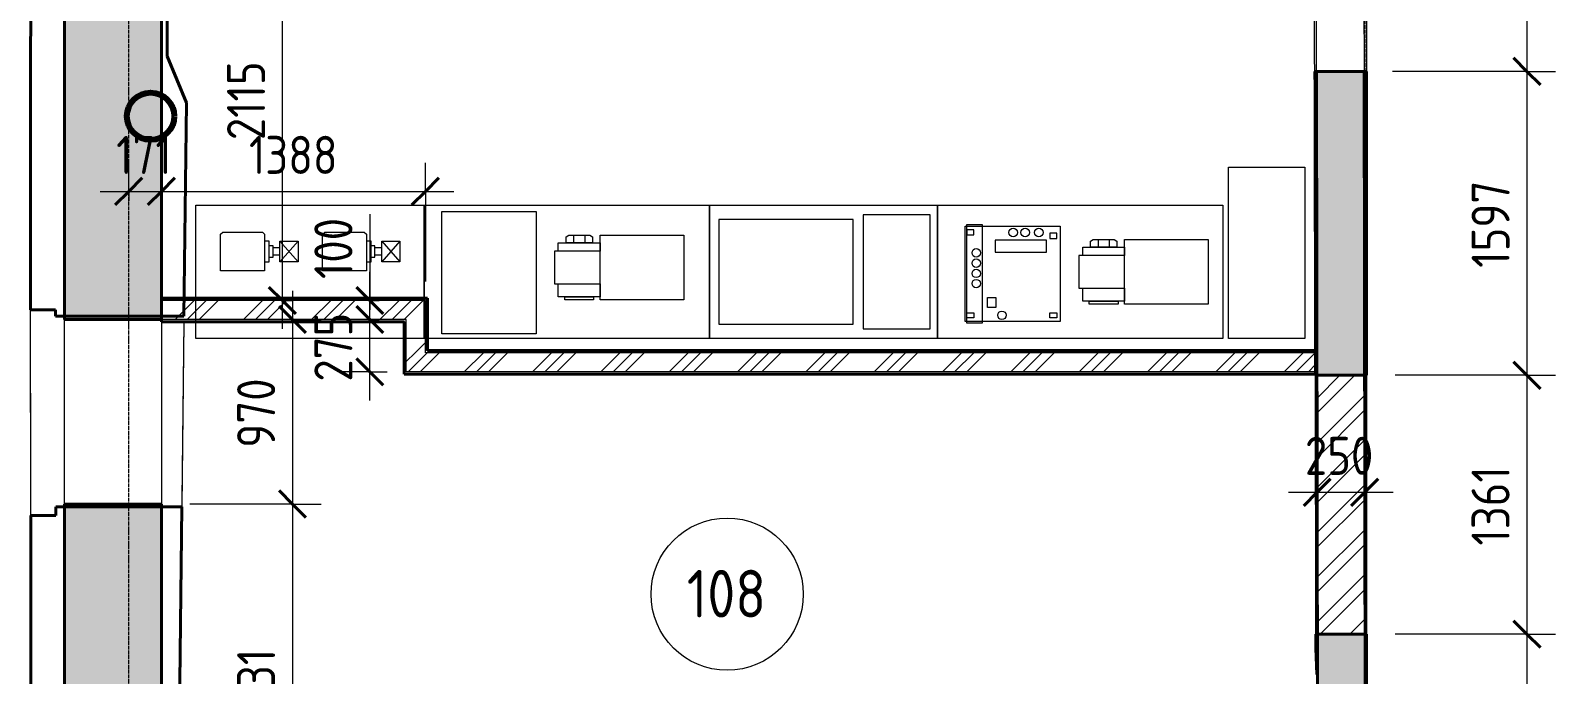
# Model space of a CAD drawing. Header units: millimetres. Extents: x -11886 to 68941, y -8130 to 45506.
# Drawn here: x -6457 to 1561, y 21956 to 25341 of the extents above; entities that cross this region are included whole.
import ezdxf

# ---------------------------------------------------------------- set-up
doc = ezdxf.new("R2010")
doc.units = ezdxf.units.MM
doc.linetypes.add('ADSK_Линия сетки', pattern=[25, 20, -2.5, 0, -2.5])
for name, color, linetype, lineweight in [('Марки помещений', 7, 'Continuous', 20), ('Оси', 7, 'Continuous', 9), ('Перекрытие', 7, 'Continuous', 18), ('Размеры', 7, 'Continuous', 9), ('Размеры-100', 7, 'Continuous', 9), ('Стены', 7, 'Continuous', 18), ('Стены внутренние', 7, 'Continuous', 18), ('Стены наружные', 7, 'Continuous', 18), ('Стены штриховка', 7, 'Continuous', 18), ('стояки', 7, 'Continuous', 9)]:
    doc.layers.add(name, color=color, linetype=linetype, lineweight=lineweight)
for name, color, linetype, lineweight, true_color in [('планы со стояками отопление_dwg', 7, 'Continuous', 9, 0x767676), ('Стены разрез', 7, 'Continuous', 40, 0xbb5389), ('ТХ', 5, 'Continuous', 9, 0x0000ff), ('ТХ 1 этаж_dwg', 7, 'Continuous', 9, 0x767676)]:
    doc.layers.add(name, color=color, linetype=linetype, lineweight=lineweight, true_color=true_color)
doc.styles.add('GOST Common_1', font='GOST_Common.ttf', dxfattribs={"width": 0.9, "height": 200})
doc.styles.add('GOST Common_2', font='GOST_Common.ttf', dxfattribs={"width": 0.9, "height": 250})
doc.dimstyles.new('ADSK_Основной_2_мм_Округление_до_1_мм', dxfattribs={"dimscale": 304.8, "dimtxt": 201.142999, "dimasz": 0.463911, "dimexe": 0.492126, "dimexo": 0.492126, "dimgap": 0.098425, "dimtad": 1, "dimdec": 0, "dimdsep": 46, "dimtxsty": 'GOST Common_1', "dimblk1": 'OBLIQUE', "dimblk2": 'OBLIQUE', "dimsah": 1, "dimcen": 0.09, "dimdle": 0.492126, "dimazin": 2, "dimtfac": 1, "dimtdec": 4, "dimtix": 1, "dimtmove": 0, "dimatfit": 3, "dimfxl": 1, "dimtvp": 1, "dimtolj": 1, "dimtzin": 0, "dimlwd": 20, "dimlwe": 20, "dimarcsym": 2})
doc.dimstyles.new('ADSK_Основной_2_мм_Округление_до_1_мм_1', dxfattribs={"dimscale": 304.8, "dimtxt": 201.142999, "dimasz": 0.463911, "dimexe": 0.492126, "dimexo": 0.492126, "dimgap": 0.098425, "dimtad": 1, "dimdec": 0, "dimdsep": 46, "dimtxsty": 'GOST Common_1', "dimblk1": 'OBLIQUE', "dimblk2": 'OBLIQUE', "dimsah": 1, "dimcen": 0.09, "dimdle": 0.492126, "dimazin": 2, "dimtfac": 1, "dimtdec": 4, "dimtix": 1, "dimtmove": 1, "dimatfit": 3, "dimfxl": 1, "dimtvp": 1, "dimtolj": 1, "dimtzin": 0, "dimlwd": 20, "dimlwe": 20, "dimarcsym": 2})
doc.dimstyles.new('ADSK_Основной_2_мм_Округление_до_1_мм_3', dxfattribs={"dimscale": 304.8, "dimtxt": 201.142999, "dimasz": 0.463911, "dimexe": 0.492126, "dimexo": 0.492126, "dimgap": 0.098425, "dimtad": 1, "dimdec": 0, "dimdsep": 46, "dimtxsty": 'GOST Common_1', "dimblk1": 'OBLIQUE', "dimblk2": 'OBLIQUE', "dimsah": 1, "dimcen": 0.09, "dimdle": 0.492126, "dimazin": 2, "dimtfac": 1, "dimtdec": 4, "dimtix": 1, "dimtmove": 0, "dimatfit": 3, "dimfxl": 1, "dimtvp": 1, "dimtolj": 1, "dimtzin": 0, "dimlwd": 20, "dimlwe": 20, "dimarcsym": 2})
pattern_1 = [(45, (0, 0), (-179.605, 179.605), []), (45, (63.5, 0), (0, 359.2102), []), (45, (-63.5, 0), (0, 359.2102), [])]

# ---------------------------------------------------------------- blocks, each defined once
blk = doc.blocks.new('Существующие стены 1 эт - Существующие стены 1 эт-653793-01 План 1-го этажа кладочный')
at = {"layer": 'Стены', "color": 243, "true_color": 0xbb5389}
for p, q in [((-6456.7, 25090), (-6438.5, 33281.5)), ((566.1, 28543.8), (567.9, 20978.1)), ((294.1, 25199.7), (291, 26625)), ((566.6, 26625.6), (566.9, 25125.6)), ((296, 25125.2), (294.1, 25199.7)), ((296, 25125.2), (304.5, 25125.2)), ((554.5, 25125.6), (566.9, 25125.6)), ((-6451.6, 16714.6), (-6456.7, 25090)), ((-6456, 23872.8), (-6325, 23872.9)), ((-6455.3, 22790.8), (-6456, 23872.8)), ((-6325, 23872.9), (-6324.9, 23838.6)), ((-6324.9, 23838.6), (-6278.8, 23838.6)), ((-5650, 23809.8), (-5681.7, 21070.8)), ((-5650, 23809.8), (-5661.2, 22837.2)), ((300.6, 22092.3), (299.4, 23646.8)), ((300.5, 22167.4), (299.5, 23528.6)), ((307, 23528.6), (299.5, 23528.6)), ((567.3, 23528.6), (557, 23528.6)), ((567.3, 23528.6), (567.6, 22167.6)), ((-6324.3, 22790.9), (-6455.3, 22790.8)), ((-6324.3, 22836.8), (-6324.3, 22790.9)), ((-6278.8, 22836.8), (-6324.3, 22836.8)), ((-5661.2, 22837.2), (-5768.8, 22837.1)), ((300.5, 22167.4), (309.1, 22167.4)), ((559, 22167.6), (567.6, 22167.6)), ((305.9, 21955.8), (300.6, 22092.3))]:
    blk.add_line(p, q, dxfattribs=at)
at = {"layer": 'Стены разрез'}
for p, q in [((-6454.5, 26085.8), (-6456.7, 25090)), ((-5738.8, 25205.9), (-5737.4, 26035.6)), ((-5738.8, 25205.9), (-5636.7, 24959.9)), ((296, 25125.2), (566.9, 25125.6)), ((296, 25125.2), (298.3, 25037.3)), ((567.3, 23528.6), (566.9, 25125.6)), ((-6456.7, 25090), (-6456, 23872.8)), ((298.3, 25037.3), (299.5, 23528.6)), ((-5649.7, 23839), (-5636.7, 24959.9)), ((-6456, 23872.8), (-6325, 23872.9)), ((-6324.9, 23838.6), (-6325, 23872.9)), ((-5649.7, 23839), (-6324.9, 23838.6)), ((299.5, 23528.6), (567.3, 23528.6)), ((-6455.3, 22790.8), (-6324.3, 22790.9)), ((-6455.3, 22790.8), (-6453.5, 19734.5)), ((-5661.2, 22837.2), (-6324.3, 22836.8)), ((-6324.3, 22790.9), (-6324.3, 22836.8)), ((-5681.7, 21070.8), (-5661.2, 22837.2)), ((300.5, 22167.4), (567.6, 22167.6)), ((300.5, 22167.4), (300.6, 22092.3)), ((567.9, 20978.1), (567.6, 22167.6)), ((300.6, 22092.3), (305.9, 21955.8))]:
    blk.add_line(p, q, dxfattribs=at)
blk = doc.blocks.new('планы со стояками отопление_dwg-1484427-01 План 1-го этажа кладочный')
at = {"layer": 'стояки', "color": 246, "lineweight": 80, "true_color": 0x7f001f}
blk.add_circle((166570.1, 180967.1), 124.3, dxfattribs=at)
blk = doc.blocks.new('ТХ 1 этаж_dwg_Верстак 1200х700-2118442-01 План 1-го этажа кладочный')
at = {"layer": 'ТХ', "color": 253, "true_color": 0xa0a0a0, "flags": 128}
blk.add_lwpolyline([(276295.8, -3389.2), (276295.8, -2189.2), (276995.8, -2189.2), (276995.8, -3389.2)], close=True, dxfattribs=at)
blk = doc.blocks.new('ТХ 1 этаж_dwg_Верстак 1500-2118463-01 План 1-го этажа кладочный')
at = {"layer": 'ТХ', "color": 253, "true_color": 0xa0a0a0, "flags": 128}
blk.add_lwpolyline([(115219.9, -46367.9), (113719.9, -46367.9), (113719.9, -45667.9), (115219.9, -45667.9)], close=True, dxfattribs=at)
blk = doc.blocks.new('ТХ 1 этаж_dwg_Стружкоотс-2118464-01 План 1-го этажа кладочный')
at = {"layer": 'ТХ', "color": 253, "true_color": 0xa0a0a0, "flags": 128}
blk.add_lwpolyline([(116255, -45325.5), (116655, -45325.5), (116655, -46225.5), (116255, -46225.5)], close=True, dxfattribs=at)
blk = doc.blocks.new('ТХ 1 этаж_dwg_Фрезерный-2118470-01 План 1-го этажа кладочный')
at = {"layer": 'ТХ', "color": 253, "true_color": 0xa0a0a0, "flags": 128}
for points in [[(-40561.7, 9366), (-40061.7, 9366), (-40061.7, 8866), (-40561.7, 8866)], [(-40471.2, 9375), (-40471.2, 8857.6), (-40552.1, 8857.6), (-40552.1, 9375)], [(-40525.1, 9321), (-40516.1, 9321), (-40516.1, 9330), (-40516.1, 9339), (-40516.1, 9348), (-40525.1, 9348), (-40543.1, 9348), (-40552.1, 9348), (-40552.1, 9339), (-40552.1, 9330), (-40552.1, 9321), (-40543.1, 9321)], [(-40088.6, 9302.1), (-40079.6, 9302.1), (-40079.6, 9311), (-40079.6, 9320), (-40079.6, 9329), (-40088.6, 9329), (-40106.6, 9329), (-40115.6, 9329), (-40115.6, 9320), (-40115.6, 9311), (-40115.6, 9302.1), (-40106.6, 9302.1)], [(-40133.6, 9230.1), (-40133.6, 9293.1), (-40403.2, 9293.1), (-40403.2, 9230.1)], [(-40399.3, 8992.4), (-40399.3, 8938.5), (-40444.2, 8938.5), (-40444.2, 8992.4)], [(-40525.1, 8911.5), (-40516.1, 8911.5), (-40516.1, 8902.5), (-40516.1, 8893.5), (-40516.1, 8884.5), (-40525.1, 8884.5), (-40543.1, 8884.5), (-40552.1, 8884.5), (-40552.1, 8893.5), (-40552.1, 8902.5), (-40552.1, 8911.5), (-40543.1, 8911.5)], [(-40088.6, 8911.5), (-40079.6, 8911.5), (-40079.6, 8902.5), (-40079.6, 8893.5), (-40079.6, 8884.5), (-40088.6, 8884.5), (-40106.6, 8884.5), (-40115.6, 8884.5), (-40115.6, 8893.5), (-40115.6, 8902.5), (-40115.6, 8911.5), (-40106.6, 8911.5)]]:
    blk.add_lwpolyline(points, close=True, dxfattribs=at)
at = {"layer": 'ТХ', "color": 253, "true_color": 0xa0a0a0}
for centre in [(-40308.8, 9333.5), (-40245.9, 9333.5), (-40174, 9333.5), (-40502.7, 9226.4), (-40502.7, 9172.4), (-40502.7, 9118.5), (-40502.7, 9064.6), (-40367.8, 8898)]:
    blk.add_circle(centre, 22.5, dxfattribs=at)
blk = doc.blocks.new('ТХ 1 этаж_dwg_Токарный станок-2118471-01 План 1-го этажа кладочный')
at = {"layer": 'ТХ', "color": 253, "lineweight": 18, "true_color": 0xa0a0a0}
for p, q in [((-33194.1, 10494), (-33194.1, 10534.1)), ((-33135, 10494), (-33135, 10534.1))]:
    blk.add_line(p, q, dxfattribs=at)
at = {"layer": 'ТХ', "color": 253, "true_color": 0xa0a0a0, "flags": 128}
blk.add_lwpolyline([(-33274.5, 10494), (-33713.9, 10494), (-33713.9, 10834), (-33274.5, 10834)], close=True, dxfattribs=at)
at = {"layer": 'ТХ', "color": 253, "lineweight": 18, "true_color": 0xa0a0a0, "flags": 128}
for points in [[(-33240.2, 10816.9), (-33240.2, 10834), (-33154.6, 10834), (-33088.9, 10834), (-33088.9, 10816.9), (-33154.6, 10816.9)], [(-33095.4, 10534.1), (-33095.4, 10502.1), (-33109.5, 10494), (-33154.6, 10494), (-33219.7, 10494), (-33233.7, 10502.1), (-33233.7, 10534.1), (-33154.6, 10534.1)]]:
    blk.add_lwpolyline(points, close=True, dxfattribs=at)
blk.add_lwpolyline([(-33216.7, 10834), (-33154.6, 10834), (-33112.5, 10834)], dxfattribs=at)
at = {"layer": 'ТХ', "color": 253, "true_color": 0xa0a0a0, "flags": 128}
blk.add_lwpolyline([(-33054.6, 10578.3), (-33054.6, 10534.1), (-33274.5, 10534.1), (-33274.5, 10578.3), (-33033.9, 10578.3), (-33033.9, 10749.7), (-33274.5, 10749.7), (-33274.5, 10816.9), (-33054.6, 10816.9), (-33054.6, 10749.7)], dxfattribs=at)
blk = doc.blocks.new('ТХ 1 этаж_dwg_Слесарн-2118472-01 План 1-го этажа кладочный')
at = {"layer": 'ТХ', "color": 253, "true_color": 0xa0a0a0}
blk.add_line((-31351, 10581.2), (-31446.9, 10689.1), dxfattribs=at)
at = {"layer": 'ТХ', "color": 253, "true_color": 0xa0a0a0, "flags": 128}
blk.add_lwpolyline([(-31538.7, 10737), (-31746.4, 10737), (-31758.4, 10737), (-31758.4, 10725), (-31758.4, 10557.2), (-31758.4, 10545.2), (-31746.4, 10533.2), (-31538.7, 10533.2), (-31526.7, 10545.2), (-31526.7, 10557.2), (-31526.7, 10725), (-31526.7, 10737)], close=True, dxfattribs=at)
for points in [[(-31526.7, 10689.1), (-31502.8, 10689.1), (-31502.8, 10581.2), (-31526.7, 10581.2)], [(-31502.8, 10665.1), (-31482.8, 10665.1), (-31482.8, 10605.2), (-31502.8, 10605.2)], [(-31446.9, 10581.2), (-31351, 10581.2), (-31351, 10689.1), (-31446.9, 10689.1), (-31446.9, 10581.2), (-31351, 10689.1)], [(-31482.8, 10653.1), (-31446.9, 10653.1), (-31446.9, 10617.1), (-31482.8, 10617.1)]]:
    blk.add_lwpolyline(points, dxfattribs=at)
blk = doc.blocks.new('ТХ 1 этаж_dwg-2084881-01 План 1-го этажа кладочный')
at = {"layer": 'ТХ', "color": 253, "true_color": 0xa0a0a0, "flags": 128}
for points in [[(113706.5, -47125.8), (113706.5, -46482.8), (114202.7, -46482.8), (114202.7, -47125.8)], [(116273.8, -46501), (115922.1, -46501), (115922.1, -47101), (116273.8, -47101)], [(115869.8, -46526), (115163.8, -46526), (115163.8, -47076), (115869.8, -47076)]]:
    blk.add_lwpolyline(points, close=True, dxfattribs=at)
for name, p in [('ТХ 1 этаж_dwg_Стружкоотс-2118464-01 План 1-го этажа кладочный', (1588.8, -925.5)), ('ТХ 1 этаж_dwg_Верстак 1500-2118463-01 План 1-го этажа кладочный', (-106.1, -783.1)), ('ТХ 1 этаж_dwg_Верстак 1500-2118463-01 План 1-го этажа кладочный', (2593.9, -783.1)), ('ТХ 1 этаж_dwg_Фрезерный-2118470-01 План 1-го этажа кладочный', (157019.8, -55927.1))]:
    blk.add_blockref(name, p)
for name, p, rotation in [('ТХ 1 этаж_dwg_Верстак 1200х700-2118442-01 План 1-го этажа кладочный', (110224.6, -323446.8), 90), ('ТХ 1 этаж_dwg_Верстак 1200х700-2118442-01 План 1-го этажа кладочный', (112924.6, -323446.8), 90), ('ТХ 1 этаж_dwg_Токарный станок-2118471-01 План 1-го этажа кладочный', (81264.7, -36114.3), 180), ('ТХ 1 этаж_dwg_Токарный станок-2118471-01 План 1-го этажа кладочный', (84022.1, -36137), 180)]:
    blk.add_blockref(name, p, dxfattribs=dict(rotation=rotation))
at = {"extrusion": (0, 0, -1), "zscale": -1, "rotation": 180}
for p in [(-144302.3, -36058.1), (-144837.9, -36058.1)]:
    blk.add_blockref('ТХ 1 этаж_dwg_Слесарн-2118472-01 План 1-го этажа кладочный', p, dxfattribs=at)
blk = doc.blocks.new('ADSK_Марка_Помещение_ОдноЗначение - Номер-247393-01 План 1-го этажа кладочный')
at = {"layer": 'Марки помещений'}
blk.add_circle((0, 0), 4, dxfattribs=at)
blk = doc.blocks.new('DIMBLOCK107-01 План 1-го этажа кладочный')
at = {"layer": 'Размеры-100', "lineweight": 20, "transparency": 16777216}
for p, q in [((-5079, 23971.8), (-5079, 22851.8)), ((-5079, 23821.8), (-5618.8, 23821.8)), ((-5079, 23821.8), (-4929, 23821.8)), ((-5079, 22851.8), (-5618.8, 22851.8)), ((-5079, 22851.8), (-4929, 22851.8))]:
    blk.add_line(p, q, dxfattribs=at)
at = {"layer": 'Размеры-100', "lineweight": 40, "transparency": 16777216}
for p, q in [((-5079, 23821.8), (-5149.7, 23892.5)), ((-5079, 23821.8), (-5008.3, 23751.1)), ((-5079, 22851.8), (-5149.7, 22922.5)), ((-5079, 22851.8), (-5008.3, 22781.1))]:
    blk.add_line(p, q, dxfattribs=at)
at = {"layer": 'Размеры-100', "color": 0, "lineweight": 20, "transparency": 16777216, "insert": (-5370.4, 23147.6), "char_height": 200, "width": 454.106, "attachment_point": 1, "rotation": 90, "line_spacing_factor": 1.022761, "style": 'GOST Common_1'}
blk.add_mtext('970', dxfattribs=at)
blk = doc.blocks.new('_Oblique')
at = {"color": 0, "linetype": 'ByBlock', "lineweight": -2}
blk.add_line((-0.5, -0.5), (0.5, 0.5), dxfattribs=at)
blk = doc.blocks.new('DIMBLOCK108-01 План 1-го этажа кладочный')
at = {"layer": 'Размеры-100', "lineweight": 20, "transparency": 16777216}
for p, q in [((-5079, 22851.8), (-5618.8, 22851.8)), ((-5079, 22851.8), (-5079, 20921)), ((-5079, 22851.8), (-4929, 22851.8)), ((-5079, 20921), (-5481, 20921)), ((-5079, 20921), (-4929, 20921))]:
    blk.add_line(p, q, dxfattribs=at)
at = {"layer": 'Размеры-100', "lineweight": 40, "transparency": 16777216}
for p, q in [((-5079, 22851.8), (-5149.7, 22922.5)), ((-5079, 22851.8), (-5008.3, 22781.1)), ((-5079, 20921), (-5149.7, 20991.7)), ((-5079, 20921), (-5008.3, 20850.3))]:
    blk.add_line(p, q, dxfattribs=at)
at = {"layer": 'Размеры-100', "color": 0, "lineweight": 20, "transparency": 16777216, "insert": (-5370.4, 21671.6), "char_height": 200, "width": 515.472, "attachment_point": 1, "rotation": 90, "line_spacing_factor": 1.022761, "style": 'GOST Common_1'}
blk.add_mtext('1931', dxfattribs=at)
blk = doc.blocks.new('DIMBLOCK110-01 План 1-го этажа кладочный')
at = {"layer": 'Размеры-100', "lineweight": 20, "transparency": 16777216}
for p, q in [((-5940.1, 24495.2), (-5940.1, 24645.2)), ((-5768.8, 24495.2), (-5768.8, 24645.2)), ((-6090.1, 24495.2), (-5768.8, 24495.2)), ((-5940.1, 24495.2), (-5940.1, 24445.2)), ((-5768.8, 24495.2), (-5768.8, 24445.2))]:
    blk.add_line(p, q, dxfattribs=at)
at = {"layer": 'Размеры-100', "lineweight": 40, "transparency": 16777216}
for p, q in [((-5940.1, 24495.2), (-5869.4, 24565.9)), ((-5768.8, 24495.2), (-5698.1, 24565.9)), ((-5940.1, 24495.2), (-6010.8, 24424.5)), ((-5768.8, 24495.2), (-5839.5, 24424.5))]:
    blk.add_line(p, q, dxfattribs=at)
at = {"layer": 'Размеры-100', "color": 0, "lineweight": 20, "transparency": 16777216, "insert": (-6006.1, 24786.6), "char_height": 200, "width": 364.103, "attachment_point": 1, "line_spacing_factor": 1.022761, "style": 'GOST Common_1'}
blk.add_mtext('171', dxfattribs=at)
blk = doc.blocks.new('DIMBLOCK111-01 План 1-го этажа кладочный')
at = {"layer": 'Размеры-100', "lineweight": 20, "transparency": 16777216}
for p, q in [((-5768.8, 24495.2), (-5768.8, 24645.2)), ((-4380.8, 24495.2), (-4380.8, 24645.2)), ((-5768.8, 24495.2), (-4230.8, 24495.2)), ((-5768.8, 24495.2), (-5768.8, 24445.2)), ((-4380.8, 24495.2), (-4380.8, 24021.8))]:
    blk.add_line(p, q, dxfattribs=at)
at = {"layer": 'Размеры-100', "lineweight": 40, "transparency": 16777216}
for p, q in [((-5768.8, 24495.2), (-5698.1, 24565.9)), ((-4380.8, 24495.2), (-4310.1, 24565.9)), ((-5768.8, 24495.2), (-5839.5, 24424.5)), ((-4380.8, 24495.2), (-4451.5, 24424.5))]:
    blk.add_line(p, q, dxfattribs=at)
at = {"layer": 'Размеры-100', "color": 0, "lineweight": 20, "transparency": 16777216, "insert": (-5308.3, 24786.6), "char_height": 200, "width": 560.473, "attachment_point": 1, "line_spacing_factor": 1.022761, "style": 'GOST Common_1'}
blk.add_mtext('1388', dxfattribs=at)
blk = doc.blocks.new('DIMBLOCK112-01 План 1-го этажа кладочный')
at = {"layer": 'Размеры-100', "lineweight": 20, "transparency": 16777216}
for p, q in [((-4672.9, 23821.8), (-4822.9, 23821.8)), ((-4672.9, 23396.8), (-4672.9, 23821.8)), ((-4672.9, 23821.8), (-4622.9, 23821.8)), ((-4672.9, 23546.8), (-4822.9, 23546.8)), ((-4672.9, 23546.8), (-4580.8, 23546.8))]:
    blk.add_line(p, q, dxfattribs=at)
at = {"layer": 'Размеры-100', "lineweight": 40, "transparency": 16777216}
for p, q in [((-4672.9, 23821.8), (-4743.6, 23892.5)), ((-4672.9, 23821.8), (-4602.2, 23751.1)), ((-4672.9, 23546.8), (-4743.6, 23617.5)), ((-4672.9, 23546.8), (-4602.2, 23476.1))]:
    blk.add_line(p, q, dxfattribs=at)
at = {"layer": 'Размеры-100', "color": 0, "lineweight": 20, "transparency": 16777216, "insert": (-4964.3, 23495.1), "char_height": 200, "width": 454.106, "attachment_point": 1, "rotation": 90, "line_spacing_factor": 1.022761, "style": 'GOST Common_1'}
blk.add_mtext('275', dxfattribs=at)
blk = doc.blocks.new('DIMBLOCK113-01 План 1-го этажа кладочный')
at = {"layer": 'Размеры-100', "lineweight": 20, "transparency": 16777216}
for p, q in [((-4672.9, 24375.2), (-4672.9, 24034.3)), ((-4672.9, 23821.8), (-4672.9, 24071.8)), ((-4672.9, 24034.3), (-4672.9, 23871.8)), ((-4672.9, 23921.8), (-4822.9, 23921.8)), ((-4672.9, 23921.8), (-4622.9, 23921.8)), ((-4672.9, 23821.8), (-4822.9, 23821.8)), ((-4672.9, 23821.8), (-4622.9, 23821.8))]:
    blk.add_line(p, q, dxfattribs=at)
at = {"layer": 'Размеры-100', "lineweight": 40, "transparency": 16777216}
for p, q in [((-4672.9, 23921.8), (-4743.6, 23992.5)), ((-4672.9, 23921.8), (-4602.2, 23851.1)), ((-4672.9, 23821.8), (-4743.6, 23892.5)), ((-4672.9, 23821.8), (-4602.2, 23751.1))]:
    blk.add_line(p, q, dxfattribs=at)
at = {"layer": 'Размеры-100', "color": 0, "lineweight": 20, "transparency": 16777216, "insert": (-4964.3, 24034.3), "char_height": 200, "width": 409.104, "attachment_point": 1, "rotation": 90, "line_spacing_factor": 1.022761, "style": 'GOST Common_1'}
blk.add_mtext('100', dxfattribs=at)
blk = doc.blocks.new('DIMBLOCK114-01 План 1-го этажа кладочный')
at = {"layer": 'Размеры-100', "lineweight": 20, "transparency": 16777216}
for p, q in [((1411.1, 26775.6), (1411.1, 25125.6)), ((1411.1, 26625.6), (702.2, 26625.6)), ((1411.1, 26625.6), (1561.1, 26625.6)), ((1411.1, 25125.6), (704.5, 25125.6)), ((1411.1, 25125.6), (1561.1, 25125.6))]:
    blk.add_line(p, q, dxfattribs=at)
at = {"layer": 'Размеры-100', "lineweight": 40, "transparency": 16777216}
for p, q in [((1411.1, 26625.6), (1340.4, 26696.3)), ((1411.1, 26625.6), (1481.8, 26554.9)), ((1411.1, 25125.6), (1340.4, 25196.3)), ((1411.1, 25125.6), (1481.8, 25054.9))]:
    blk.add_line(p, q, dxfattribs=at)
at = {"layer": 'Размеры-100', "color": 0, "lineweight": 20, "transparency": 16777216, "insert": (1119.7, 25642.1), "char_height": 200, "width": 560.473, "attachment_point": 1, "rotation": 90, "line_spacing_factor": 1.022761, "style": 'GOST Common_1'}
blk.add_mtext('1500', dxfattribs=at)
blk = doc.blocks.new('DIMBLOCK115-01 План 1-го этажа кладочный')
at = {"layer": 'Размеры-100', "lineweight": 40, "transparency": 16777216}
for p, q in [((1411.1, 25125.6), (1340.4, 25196.3)), ((1411.1, 25125.6), (1481.8, 25054.9)), ((1411.1, 23528.6), (1340.4, 23599.3)), ((1411.1, 23528.6), (1481.8, 23457.9))]:
    blk.add_line(p, q, dxfattribs=at)
at = {"layer": 'Размеры-100', "lineweight": 20, "transparency": 16777216}
for p, q in [((1411.1, 25125.6), (704.5, 25125.6)), ((1411.1, 25125.6), (1411.1, 23528.6)), ((1411.1, 25125.6), (1561.1, 25125.6)), ((1411.1, 23528.6), (717.3, 23528.6)), ((1411.1, 23528.6), (1561.1, 23528.6))]:
    blk.add_line(p, q, dxfattribs=at)
at = {"layer": 'Размеры-100', "color": 0, "lineweight": 20, "transparency": 16777216, "insert": (1119.7, 24093.6), "char_height": 200, "width": 560.473, "attachment_point": 1, "rotation": 90, "line_spacing_factor": 1.022761, "style": 'GOST Common_1'}
blk.add_mtext('1597', dxfattribs=at)
blk = doc.blocks.new('DIMBLOCK116-01 План 1-го этажа кладочный')
at = {"layer": 'Размеры-100', "lineweight": 40, "transparency": 16777216}
for p, q in [((1411.1, 23528.6), (1340.4, 23599.3)), ((1411.1, 23528.6), (1481.8, 23457.9)), ((1411.1, 22167.6), (1340.4, 22238.3)), ((1411.1, 22167.6), (1481.8, 22096.9))]:
    blk.add_line(p, q, dxfattribs=at)
at = {"layer": 'Размеры-100', "lineweight": 20, "transparency": 16777216}
for p, q in [((1411.1, 23528.6), (717.3, 23528.6)), ((1411.1, 23528.6), (1411.1, 22167.6)), ((1411.1, 23528.6), (1561.1, 23528.6)), ((1411.1, 22167.6), (717.6, 22167.6)), ((1411.1, 22167.6), (1561.1, 22167.6))]:
    blk.add_line(p, q, dxfattribs=at)
at = {"layer": 'Размеры-100', "color": 0, "lineweight": 20, "transparency": 16777216, "insert": (1119.7, 22633.4), "char_height": 200, "width": 515.472, "attachment_point": 1, "rotation": 90, "line_spacing_factor": 1.022761, "style": 'GOST Common_1'}
blk.add_mtext('1361', dxfattribs=at)
blk = doc.blocks.new('DIMBLOCK117-01 План 1-го этажа кладочный')
at = {"layer": 'Размеры-100', "lineweight": 40, "transparency": 16777216}
for p, q in [((1411.1, 22167.6), (1340.4, 22238.3)), ((1411.1, 22167.6), (1481.8, 22096.9)), ((1411.1, 20921), (1340.4, 20991.7)), ((1411.1, 20921), (1481.8, 20850.3))]:
    blk.add_line(p, q, dxfattribs=at)
at = {"layer": 'Размеры-100', "lineweight": 20, "transparency": 16777216}
for p, q in [((1411.1, 22167.6), (717.6, 22167.6)), ((1411.1, 22167.6), (1411.1, 20921)), ((1411.1, 22167.6), (1561.1, 22167.6)), ((1411.1, 20921), (863.2, 20921)), ((1411.1, 20921), (1561.1, 20921))]:
    blk.add_line(p, q, dxfattribs=at)
at = {"layer": 'Размеры-100', "color": 0, "lineweight": 20, "transparency": 16777216, "insert": (1119.7, 21302.3), "char_height": 200, "width": 580.928, "attachment_point": 1, "rotation": 90, "line_spacing_factor": 1.022761, "style": 'GOST Common_1'}
blk.add_mtext('1247', dxfattribs=at)
blk = doc.blocks.new('DIMBLOCK150-01 План 1-го этажа кладочный')
at = {"layer": 'Размеры-100', "lineweight": 40, "transparency": 16777216}
for p, q in [((-5132.1, 26036.3), (-5202.8, 26107)), ((-5132.1, 26036.3), (-5061.4, 25965.6)), ((-5132.1, 23921.8), (-5202.8, 23992.5)), ((-5132.1, 23921.8), (-5061.4, 23851.1))]:
    blk.add_line(p, q, dxfattribs=at)
at = {"layer": 'Размеры-100', "lineweight": 20, "transparency": 16777216}
for p, q in [((-5132.1, 26036.3), (-5458.8, 26036.3)), ((-5132.1, 23771.8), (-5132.1, 26036.3)), ((-5132.1, 26036.3), (-4982.1, 26036.3)), ((-5132.1, 23921.8), (-5282.1, 23921.8)), ((-5132.1, 23921.8), (-5082.1, 23921.8))]:
    blk.add_line(p, q, dxfattribs=at)
at = {"layer": 'Размеры-100', "color": 0, "lineweight": 20, "transparency": 16777216, "insert": (-5423.5, 24764.3), "char_height": 200, "width": 515.472, "attachment_point": 1, "rotation": 90, "line_spacing_factor": 1.022761, "style": 'GOST Common_1'}
blk.add_mtext('2115', dxfattribs=at)
blk = doc.blocks.new('DIMBLOCK750-01 План 1-го этажа кладочный')
at = {"layer": 'Размеры-100', "lineweight": 20, "transparency": 16777216}
for p, q in [((307.9, 22913.5), (307.7, 23063.5)), ((557.9, 22913.9), (557.7, 23063.9)), ((157.9, 22913.3), (707.9, 22914.2)), ((307.9, 22913.5), (308, 22863.5)), ((557.9, 22913.9), (558, 22863.9))]:
    blk.add_line(p, q, dxfattribs=at)
at = {"layer": 'Размеры-100', "lineweight": 40, "transparency": 16777216}
for p, q in [((307.9, 22913.5), (378.5, 22984.4)), ((557.9, 22913.9), (628.5, 22984.7)), ((307.9, 22913.5), (237.3, 22842.7)), ((557.9, 22913.9), (487.3, 22843.1))]:
    blk.add_line(p, q, dxfattribs=at)
at = {"layer": 'Размеры-100', "color": 0, "lineweight": 20, "transparency": 16777216, "insert": (243.3, 23204.8), "char_height": 200, "width": 454.106, "attachment_point": 1, "rotation": 0.08814, "line_spacing_factor": 1.022761, "style": 'GOST Common_1'}
blk.add_mtext('250', dxfattribs=at)

msp = doc.modelspace()

# ---------------------------------------------------------------- hatches: boundary and pattern name
at = {"layer": 'Стены внутренние', "true_color": 0xc0c0c0}
h = msp.add_hatch(color=9, dxfattribs=at)
h.paths.add_polyline_path([(559.1, 20921), (561, 20921), (559.1, 22167.8), (309.1, 22167.4), (311, 20921), (336.7, 20921)])
h.paths.add_polyline_path([(307, 23528.6), (557, 23529), (554.5, 25125.6), (304.5, 25125.2), (307, 23528.6)])
h.paths.add_polyline_path([(302.2, 26625.2), (552.2, 26625.6), (539.9, 34625.6), (289.9, 34625.2), (302.2, 26625.6)])
h.paths.add_polyline_path([(288.2, 35755.2), (538.2, 35755.6), (536.6, 36781.9), (286.6, 36781.9), (288, 35839.2)])
at = {"layer": 'Стены внутренние', "lineweight": 9}
h = msp.add_hatch(dxfattribs=at)
h.set_pattern_fill('FP_3', color=256, style=0, pattern_type=2)
h.set_pattern_definition(pattern_1)
h.paths.add_polyline_path([(-5641.4, 23821.8), (-4380.8, 23821.8), (-4380.8, 23921.8), (-5768.8, 23921.8), (-5768.8, 23821.8), (-5649.7, 23821.8)])
h = msp.add_hatch(dxfattribs=at)
h.set_pattern_fill('FP_3', color=256, style=0, pattern_type=2)
h.set_pattern_definition(pattern_1)
h.paths.add_polyline_path([(-4480.8, 23646.8), (-4380.8, 23646.8), (-4380.8, 23821.8), (-4480.8, 23821.8), (-4480.8, 23656.8)])
h = msp.add_hatch(dxfattribs=at)
h.set_pattern_fill('FP_3', color=256, style=0, pattern_type=2)
h.set_pattern_definition(pattern_1)
h.paths.add_polyline_path([(-1182.5, 23546.8), (299.2, 23546.8), (299.2, 23646.8), (-4480.8, 23646.8), (-4480.8, 23546.8), (-2621.1, 23546.8)])
h = msp.add_hatch(dxfattribs=at)
h.set_pattern_fill('FP_1', color=256, style=0, pattern_type=2)
h.set_pattern_definition([(45, (0, 0), (-117.8655, 117.8655), []), (45, (78.58, 0), (-117.8655, 117.8655), [])])
h.paths.add_polyline_path([(309.1, 22167.4), (559.1, 22167.8), (557, 23529), (307, 23528.6), (308.8, 22319.4)])
at = {"layer": 'Стены наружные', "true_color": 0xc0c0c0}
h = msp.add_hatch(color=9, dxfattribs=at)
h.paths.add_polyline_path([(-5801.7, 20921), (-5768.8, 20921), (-5768.8, 22851.8), (-6278.8, 22851.8), (-6278.8, 20921), (-5803.1, 20921)])
h.paths.add_polyline_path([(-5801.7, 23821.8), (-5768.8, 23821.8), (-5768.8, 26036.3), (-6278.8, 26036.3), (-6278.8, 23821.8), (-5850.4, 23821.8)])
h.paths.add_polyline_path([(-6278.8, 27806.3), (-5768.8, 27806.3), (-5768.8, 30076.5), (-6278.8, 30076.5), (-6278.8, 27974.3)])
h.paths.add_polyline_path([(-5881.4, 30846.5), (-5768.8, 30846.5), (-5768.8, 31090.2), (-6278.8, 31090.2), (-6278.8, 30846.5), (-5998.9, 30846.5)])
h.paths.add_polyline_path([(-5842.2, 31860.2), (-5768.8, 31860.2), (-5768.8, 34123), (-6278.8, 34123), (-6278.8, 31860.2)])
h.paths.add_polyline_path([(-6130, 35893), (-5768.8, 35893), (-5768.8, 38211.2), (-6278.8, 38211.2), (-6278.8, 35893)])
h.paths.add_polyline_path([(-6110.4, 39981.2), (-5768.8, 39981.3), (-5768.8, 43218.9), (-6278.8, 43218.9), (-6278.8, 39981.2)])

# ---------------------------------------------------------------- linework, layer by layer
at = {"layer": 'Оси', "linetype": 'ADSK_Линия сетки'}
for p, q in [((-5940.1, -7330.4), (-5940.1, 44421.9)), ((559.9, -7330.4), (559.9, 44421.9))]:
    msp.add_line(p, q, dxfattribs=at)
at = {"layer": 'Перекрытие', "color": 7, "true_color": 0xffffff}
msp.add_line((299.4, 23646.8), (306.8, 23646.8), dxfattribs=at)
at = {"layer": 'Стены внутренние'}
for p, q in [((304.5, 25125.2), (302.2, 26625.1)), ((552.2, 26625.6), (554.5, 25125.6)), ((307, 23528.6), (557, 23529)), ((559.1, 22167.8), (309.1, 22167.4))]:
    msp.add_line(p, q, dxfattribs=at)
at = {"layer": 'Стены внутренние', "lineweight": 40}
for p, q in [((554.5, 25125.6), (304.5, 25125.2)), ((304.5, 25125.2), (311, 20921)), ((561, 20921), (554.5, 25125.6)), ((-4368.8, 23933.8), (-5768.8, 23933.8)), ((-5768.8, 23931.8), (-5768.8, 23809.8)), ((-4368.8, 23658.8), (-4368.8, 23933.8)), ((-5768.8, 23809.8), (-4492.8, 23809.8)), ((-4492.8, 23809.8), (-4492.8, 23534.8)), ((299.2, 23658.8), (-4368.8, 23658.8)), ((299.2, 23534.8), (299.2, 23658.8)), ((-4492.8, 23534.8), (299.2, 23534.8))]:
    msp.add_line(p, q, dxfattribs=at)
at = {"layer": 'Стены наружные', "lineweight": 40}
for p, q in [((-6278.8, 26036.3), (-6278.8, 23821.8)), ((-5768.8, 23933.8), (-5768.8, 26036.3)), ((-6278.8, 23821.8), (-5768.8, 23821.8)), ((-6278.8, 22851.8), (-6278.8, 20921)), ((-5768.8, 22851.8), (-6278.8, 22851.8)), ((-5768.8, 20921), (-5768.8, 22851.8))]:
    msp.add_line(p, q, dxfattribs=at)
at = {"layer": 'Стены наружные'}
for p, q in [((-6278.8, 22851.8), (-6278.8, 23821.8)), ((-5768.8, 23809.8), (-5768.8, 22851.8))]:
    msp.add_line(p, q, dxfattribs=at)
at = {"layer": 'Стены штриховка'}
for p, q in [((-5768.8, 23933.8), (-5768.8, 23931.8)), ((-4368.8, 23931.8), (-5768.8, 23931.8)), ((-4380.8, 23921.8), (-5768.8, 23921.8)), ((-4380.8, 23646.8), (-4380.8, 23921.8)), ((-4370.8, 23656.8), (-4370.8, 23933.8)), ((-4370.8, 23921.8), (-4368.8, 23921.8)), ((-4480.8, 23821.8), (-5768.8, 23821.8)), ((-4480.8, 23546.8), (-4480.8, 23821.8)), ((-4490.8, 23811.8), (-5768.8, 23811.8)), ((-4490.8, 23534.8), (-4490.8, 23811.8)), ((299.2, 23656.8), (-4370.8, 23656.8)), ((299.2, 23646.8), (-4380.8, 23646.8)), ((-4490.8, 23546.8), (-4492.8, 23546.8)), ((299.2, 23536.8), (-4492.8, 23536.8)), ((299.2, 23546.8), (-4480.8, 23546.8))]:
    msp.add_line(p, q, dxfattribs=at)

# ---------------------------------------------------------------- block references
at = {"layer": 'Марки помещений', "xscale": 99.99999999999993, "yscale": 99.99999999999993, "zscale": 99.99999999999993}
msp.add_blockref('ADSK_Марка_Помещение_ОдноЗначение - Номер-247393-01 План 1-го этажа кладочный', (-2794, 22377.9), dxfattribs=at)
at = {"layer": 'планы со стояками отопление_dwg', "color": 6, "true_color": 0xff00ff}
msp.add_blockref('планы со стояками отопление_dwg-1484427-01 План 1-го этажа кладочный', (-172395.5, -156077), dxfattribs=at)
at = {"layer": 'Стены разрез'}
msp.add_blockref('Существующие стены 1 эт - Существующие стены 1 эт-653793-01 План 1-го этажа кладочный', (0, 0), dxfattribs=at)
at = {"layer": 'ТХ 1 этаж_dwg', "color": 253, "true_color": 0xa0a0a0}
msp.add_blockref('ТХ 1 этаж_dwg-2084881-01 План 1-го этажа кладочный', (-118001.2, 70872.8), dxfattribs=at)

# ---------------------------------------------------------------- texts
at = {"layer": 'Марки помещений', "lineweight": 9, "insert": (-3006, 22505.6), "char_height": 250, "width": 526.709, "attachment_point": 1, "style": 'GOST Common_2'}
msp.add_mtext('108', dxfattribs=at)

# ---------------------------------------------------------------- dimensions: what is measured, and where the dimension line sits
at = {"layer": 'Размеры', "lineweight": 20}
for base, p1, p2, angle, dimstyle, override, picture, middle in [((1411.1, 25125.6), (552.2, 26625.6), (554.5, 25125.6), 90, 'ADSK_Основной_2_мм_Округление_до_1_мм', {"dimpost": '<>', "dimfxl": 1500}, 'DIMBLOCK114-01 План 1-го этажа кладочный', (1281.1, 25875.6)), ((-5132.1245, 26036.3472), (-5232.1094, 23921.8218), (-5608.7512, 26036.3472), 90, 'ADSK_Основной_2_мм_Округление_до_1_мм', {"dimpost": '<>', "dimfxl": 2147.807429}, 'DIMBLOCK150-01 План 1-го этажа кладочный', (-5262.1245, 24979.0845)), ((1411.1, 23528.6), (554.5, 25125.6), (567.3, 23528.6), 90, 'ADSK_Основной_2_мм_Округление_до_1_мм', {"dimpost": '<>', "dimfxl": 1597.016365}, 'DIMBLOCK115-01 План 1-го этажа кладочный', (1281.1, 24327.1)), ((-5079, 22851.8), (-5768.8, 23821.8), (-5768.8, 22851.8), 90, 'ADSK_Основной_2_мм_Округление_до_1_мм', {"dimpost": '<>', "dimfxl": 970}, 'DIMBLOCK107-01 План 1-го этажа кладочный', (-5209, 23336.8)), ((-4672.9, 23821.8), (-4430.8, 23546.8), (-4772.9, 23821.8), 90, 'ADSK_Основной_2_мм_Округление_до_1_мм', {"dimpost": '<>', "dimfxl": 438.980933}, 'DIMBLOCK112-01 План 1-го этажа кладочный', (-4802.9, 23684.3)), ((1411.1, 22167.6), (567.3, 23528.6), (567.6, 22167.6), 90, 'ADSK_Основной_2_мм_Округление_до_1_мм', {"dimpost": '<>', "dimfxl": 1360.988738}, 'DIMBLOCK116-01 План 1-го этажа кладочный', (1281.1, 22848.1)), ((557.9, 22913.9), (307.8, 23013.5), (557.8, 23013.9), 0.08814, 'ADSK_Основной_2_мм_Округление_до_1_мм_3', {"dimpost": '<>', "dimfxl": 250}, 'DIMBLOCK750-01 План 1-го этажа кладочный', (432.7, 23043.7)), ((-5079, 20921), (-5768.8, 22851.8), (-5631, 20921), 90, 'ADSK_Основной_2_мм_Округление_до_1_мм', {"dimpost": '<>', "dimfxl": 1935.734852}, 'DIMBLOCK108-01 План 1-го этажа кладочный', (-5209, 21886.4)), ((1411.1, 20921), (567.6, 22167.6), (713.2, 20921), 90, 'ADSK_Основной_2_мм_Округление_до_1_мм', {"dimpost": '<>', "dimfxl": 1255.129732}, 'DIMBLOCK117-01 План 1-го этажа кладочный', (1281.1, 21544.3))]:
    dim = msp.add_linear_dim(base=base, p1=p1, p2=p2, angle=angle, dimstyle=dimstyle, override=override, dxfattribs=at)
    dim.commit()
    dim.dimension.update_dxf_attribs({"geometry": picture, "text_midpoint": middle})
for base, p1, p2, override, picture, middle in [((-5768.8, 24495.2), (-5940.1, 24595.2), (-5768.8, 24595.2), {"dimpost": '<>', "dimfxl": 171.338413}, 'DIMBLOCK110-01 План 1-го этажа кладочный', (-5854.4, 24625.2)), ((-4380.8, 24495.2), (-5768.8, 24595.2), (-4380.8, 23871.8), {"dimpost": '<>', "dimfxl": 1565.191445}, 'DIMBLOCK111-01 План 1-го этажа кладочный', (-5074.8, 24625.2))]:
    dim = msp.add_linear_dim(base=base, p1=p1, p2=p2, dimstyle='ADSK_Основной_2_мм_Округление_до_1_мм', override=override, dxfattribs=at)
    dim.commit()
    dim.dimension.update_dxf_attribs({"geometry": picture, "text_midpoint": middle})
dim = msp.add_linear_dim(base=(-4672.9, 23921.8), p1=(-4772.9, 23821.8), p2=(-4772.9, 23921.8), angle=90, dimstyle='ADSK_Основной_2_мм_Округление_до_1_мм_1', override={"dimpost": '<>', "dimfxl": 100}, dxfattribs=at)
dim.commit()
dim.dimension.update_dxf_attribs({"geometry": 'DIMBLOCK113-01 План 1-го этажа кладочный', "text_midpoint": (-4830.9, 24238.8), "dimtype": 160, "text_rotation": 90})

doc.saveas('drawing.dxf')
